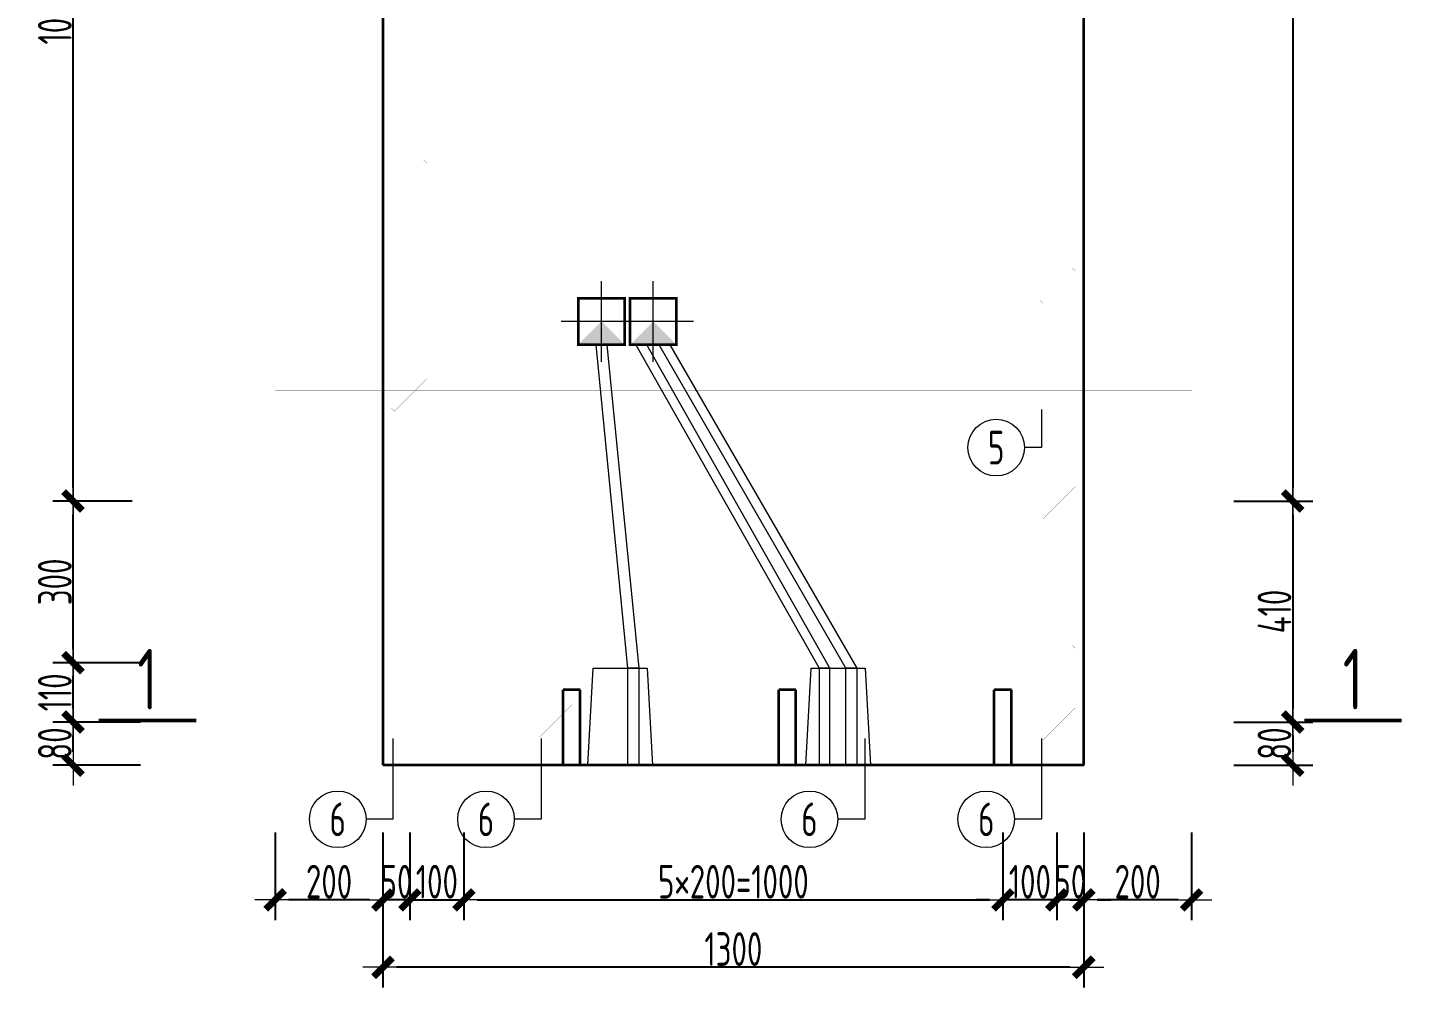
# Model space of a CAD drawing. Extents: x -85320 to 1679916, y -1321939 to 627.
# Drawn here: x 1213402 to 1223598, y -1100517 to -1093393 of the extents above; entities that cross this region are included whole.
import ezdxf
from ezdxf.enums import TextEntityAlignment as Align

# ---------------------------------------------------------------- set-up
doc = ezdxf.new("R2010")
doc.units = 0
doc.header["$LTSCALE"] = 1000
doc.linetypes.add('DOTE', pattern=[2.42, 2, -0.2, 0.02, -0.2])
for name, color, linetype in [('DIAN BOX', 7, 'Continuous'), ('图名', 85, 'Continuous'), ('砼墙', 3, 'Continuous')]:
    doc.layers.add(name, color=color, linetype=linetype)
for name, color, linetype, lineweight in [('WCOL', 7, 'Continuous', 0), ('手孔', 6, 'Continuous', 0), ('直线', 7, 'Continuous', 18), ('预制墙墙身水平筋', 130, 'Continuous', 18), ('预制墙墙身纵向受力筋', 1, 'Continuous', 18), ('预制墙墙身纵向非受力筋', 94, 'Continuous', 18), ('预制墙墙身附加筋', 94, 'Continuous', 18), ('预制墙拉筋', 130, 'Continuous', 18), ('预制墙详图标注', 3, 'Continuous', 18), ('预制墙详图轮廓', 3, 'Continuous', 35)]:
    doc.layers.add(name, color=color, linetype=linetype, lineweight=lineweight)
doc.styles.add('样式 1', font='yjkeng.shx', dxfattribs={"width": 0.7, "bigfont": 'yjkchn.shx'})
doc.styles.add('样式 2', font='yjkeng.shx', dxfattribs={"width": 0.7, "bigfont": 'yjkchn.shx'})
doc.dimstyles.new('盈建科结构', dxfattribs={"dimscale": 100, "dimtxt": 2.5, "dimasz": 1, "dimexe": 1.5, "dimexo": 0.625, "dimgap": 0.1, "dimtad": 1, "dimdec": 0, "dimrnd": 1, "dimzin": 0, "dimdsep": 46, "dimtxsty": '样式 1', "dimblk": '_yjkbk', "dimblk1": 'ARCHTICK', "dimblk2": 'ARCHTICK', "dimcen": 0.09, "dimadec": 0, "dimazin": 0, "dimtfac": 1, "dimtdec": 4, "dimtix": 1, "dimtmove": 2, "dimatfit": 3, "dimfxl": 1, "dimtolj": 1, "dimtzin": 0, "dimarcsym": 0})

# ---------------------------------------------------------------- blocks, each defined once
blk = doc.blocks.new('_yjkbk')
blk.add_line((-1, 0), (1.5, 0))
blk.add_lwpolyline([(-0.7, -0.7, 0.5, 0.5, 0), (0.7, 0.7, 0.5, 0.5, 0)], format="xyseb")
blk = doc.blocks.new('*D3645')
at = {"layer": 'Defpoints', "color": 0, "transparency": 16777216}
for p in [(1221240, -1099367), (1222040, -1099367), (1221240, -1099867)]:
    blk.add_point(p, dxfattribs=at)
at = {"layer": '预制墙详图标注', "color": 0, "lineweight": -2, "transparency": 16777216}
for p, q in [((1221240, -1099367), (1221240, -1100017)), ((1222040, -1099367), (1222040, -1100017)), ((1221940, -1099867), (1221340, -1099867))]:
    blk.add_line(p, q, dxfattribs=at)
at = {"layer": '预制墙详图标注', "color": 0, "lineweight": -2, "transparency": 16777216, "xscale": 100, "yscale": 100, "zscale": 100, "rotation": 180}
blk.add_blockref('_yjkbk', (1221240, -1099867), dxfattribs=at)
at = {"layer": '预制墙详图标注', "color": 0, "lineweight": -2, "transparency": 16777216, "xscale": 100, "yscale": 100, "zscale": 100}
blk.add_blockref('_yjkbk', (1222040, -1099867), dxfattribs=at)
at = {"layer": '预制墙详图标注', "color": 0, "transparency": 16777216, "insert": (1221640, -1099857), "char_height": 250, "attachment_point": 8, "style": '样式 1'}
blk.add_mtext('\\A1;200', dxfattribs=at)
blk = doc.blocks.new('_ArchTick')
at = {"color": 0, "linetype": 'ByBlock', "const_width": 0.4}
blk.add_lwpolyline([(-0.5, -0.5), (0.5, 0.5)], dxfattribs=at)
blk = doc.blocks.new('*D3646')
at = {"layer": 'Defpoints', "color": 0, "transparency": 16777216}
for p in [(1221040, -1099367), (1221240, -1099367), (1221040, -1099867)]:
    blk.add_point(p, dxfattribs=at)
at = {"layer": '预制墙详图标注', "color": 0, "lineweight": -2, "transparency": 16777216}
for p, q in [((1221040, -1099367), (1221040, -1100017)), ((1221240, -1099367), (1221240, -1100017)), ((1220940, -1099867), (1220840, -1099867)), ((1221240, -1099867), (1221040, -1099867)), ((1221340, -1099867), (1221440, -1099867))]:
    blk.add_line(p, q, dxfattribs=at)
at = {"layer": '预制墙详图标注', "color": 0, "lineweight": -2, "transparency": 16777216, "xscale": 100, "yscale": 100, "zscale": 100}
blk.add_blockref('_yjkbk', (1221040, -1099867), dxfattribs=at)
at = {"layer": '预制墙详图标注', "color": 0, "lineweight": -2, "transparency": 16777216, "xscale": 100, "yscale": 100, "zscale": 100, "rotation": 180}
blk.add_blockref('_yjkbk', (1221240, -1099867), dxfattribs=at)
at = {"layer": '预制墙详图标注', "color": 0, "transparency": 16777216, "insert": (1221140, -1099857), "char_height": 250, "attachment_point": 8, "style": '样式 1'}
blk.add_mtext('\\A1;50', dxfattribs=at)
blk = doc.blocks.new('*D3647')
at = {"layer": 'Defpoints', "color": 0, "transparency": 16777216}
for p in [(1216640, -1099367), (1220640, -1099367), (1220640, -1099867)]:
    blk.add_point(p, dxfattribs=at)
at = {"layer": '预制墙详图标注', "color": 0, "lineweight": -2, "transparency": 16777216}
for p, q in [((1216640, -1099430), (1216640, -1100017)), ((1220640, -1099430), (1220640, -1100017)), ((1216740, -1099867), (1220540, -1099867))]:
    blk.add_line(p, q, dxfattribs=at)
at = {"layer": '预制墙详图标注', "color": 0, "lineweight": -2, "transparency": 16777216, "xscale": 100, "yscale": 100, "zscale": 100, "rotation": 180}
blk.add_blockref('_yjkbk', (1216640, -1099867), dxfattribs=at)
at = {"layer": '预制墙详图标注', "color": 0, "lineweight": -2, "transparency": 16777216, "xscale": 100, "yscale": 100, "zscale": 100}
blk.add_blockref('_yjkbk', (1220640, -1099867), dxfattribs=at)
at = {"layer": '预制墙详图标注', "color": 0, "transparency": 16777216, "insert": (1218640, -1099857), "char_height": 250, "attachment_point": 8, "style": '样式 1'}
blk.add_mtext('\\A1;5×200=1000', dxfattribs=at)
blk = doc.blocks.new('*D3648')
at = {"layer": 'Defpoints', "color": 0, "transparency": 16777216}
for p in [(1216040, -1099367), (1216240, -1099367), (1216040, -1099867)]:
    blk.add_point(p, dxfattribs=at)
at = {"layer": '预制墙详图标注', "color": 0, "lineweight": -2, "transparency": 16777216}
for p, q in [((1216040, -1099367), (1216040, -1100017)), ((1216240, -1099367), (1216240, -1100017)), ((1215940, -1099867), (1215840, -1099867)), ((1216240, -1099867), (1216040, -1099867)), ((1216340, -1099867), (1216440, -1099867))]:
    blk.add_line(p, q, dxfattribs=at)
at = {"layer": '预制墙详图标注', "color": 0, "lineweight": -2, "transparency": 16777216, "xscale": 100, "yscale": 100, "zscale": 100}
blk.add_blockref('_yjkbk', (1216040, -1099867), dxfattribs=at)
at = {"layer": '预制墙详图标注', "color": 0, "lineweight": -2, "transparency": 16777216, "xscale": 100, "yscale": 100, "zscale": 100, "rotation": 180}
blk.add_blockref('_yjkbk', (1216240, -1099867), dxfattribs=at)
at = {"layer": '预制墙详图标注', "color": 0, "transparency": 16777216, "insert": (1216140, -1099857), "char_height": 250, "attachment_point": 8, "style": '样式 1'}
blk.add_mtext('\\A1;50', dxfattribs=at)
blk = doc.blocks.new('*D3649')
at = {"layer": 'Defpoints', "color": 0, "transparency": 16777216}
for p in [(1215240, -1099367), (1216040, -1099367), (1215240, -1099867)]:
    blk.add_point(p, dxfattribs=at)
at = {"layer": '预制墙详图标注', "color": 0, "lineweight": -2, "transparency": 16777216}
for p, q in [((1215240, -1099367), (1215240, -1100017)), ((1216040, -1099367), (1216040, -1100017)), ((1215940, -1099867), (1215340, -1099867))]:
    blk.add_line(p, q, dxfattribs=at)
at = {"layer": '预制墙详图标注', "color": 0, "lineweight": -2, "transparency": 16777216, "xscale": 100, "yscale": 100, "zscale": 100, "rotation": 180}
blk.add_blockref('_yjkbk', (1215240, -1099867), dxfattribs=at)
at = {"layer": '预制墙详图标注', "color": 0, "lineweight": -2, "transparency": 16777216, "xscale": 100, "yscale": 100, "zscale": 100}
blk.add_blockref('_yjkbk', (1216040, -1099867), dxfattribs=at)
at = {"layer": '预制墙详图标注', "color": 0, "transparency": 16777216, "insert": (1215640, -1099857), "char_height": 250, "attachment_point": 8, "style": '样式 1'}
blk.add_mtext('\\A1;200', dxfattribs=at)
blk = doc.blocks.new('*D3650')
at = {"layer": 'Defpoints', "color": 0, "transparency": 16777216}
for p in [(1216040, -1099867), (1221240, -1099867), (1216040, -1100367)]:
    blk.add_point(p, dxfattribs=at)
at = {"layer": '预制墙详图标注', "color": 0, "lineweight": -2, "transparency": 16777216}
for p, q in [((1216040, -1099930), (1216040, -1100517)), ((1221240, -1099930), (1221240, -1100517)), ((1221140, -1100367), (1216140, -1100367))]:
    blk.add_line(p, q, dxfattribs=at)
at = {"layer": '预制墙详图标注', "color": 0, "lineweight": -2, "transparency": 16777216, "xscale": 100, "yscale": 100, "zscale": 100, "rotation": 180}
blk.add_blockref('_yjkbk', (1216040, -1100367), dxfattribs=at)
at = {"layer": '预制墙详图标注', "color": 0, "lineweight": -2, "transparency": 16777216, "xscale": 100, "yscale": 100, "zscale": 100}
blk.add_blockref('_yjkbk', (1221240, -1100367), dxfattribs=at)
at = {"layer": '预制墙详图标注', "color": 0, "transparency": 16777216, "insert": (1218640, -1100357), "char_height": 250, "attachment_point": 8, "style": '样式 1'}
blk.add_mtext('\\A1;1300', dxfattribs=at)
blk = doc.blocks.new('*D3651')
at = {"layer": 'Defpoints', "color": 0, "transparency": 16777216}
for p in [(1222290, -1098547), (1222290, -1098867), (1222790, -1098867)]:
    blk.add_point(p, dxfattribs=at)
at = {"layer": '预制墙详图标注', "color": 0, "lineweight": -2, "transparency": 16777216}
for p, q in [((1222353, -1098547), (1222940, -1098547)), ((1222790, -1098647), (1222790, -1098767)), ((1222353, -1098867), (1222940, -1098867))]:
    blk.add_line(p, q, dxfattribs=at)
at = {"layer": '预制墙详图标注', "color": 0, "lineweight": -2, "transparency": 16777216, "xscale": 100, "yscale": 100, "zscale": 100}
for p, rotation in [((1222790, -1098547), 90), ((1222790, -1098867), 270)]:
    blk.add_blockref('_yjkbk', p, dxfattribs=dict(at, rotation=rotation))
at = {"layer": '预制墙详图标注', "color": 0, "transparency": 16777216, "insert": (1222780, -1098707), "char_height": 250, "attachment_point": 8, "rotation": 90, "style": '样式 1'}
blk.add_mtext('\\A1;80', dxfattribs=at)
blk = doc.blocks.new('*D3652')
at = {"layer": 'Defpoints', "color": 0, "transparency": 16777216}
for p in [(1222290, -1096907), (1222290, -1098547), (1222790, -1098547)]:
    blk.add_point(p, dxfattribs=at)
at = {"layer": '预制墙详图标注', "color": 0, "lineweight": -2, "transparency": 16777216}
for p, q in [((1222353, -1096907), (1222940, -1096907)), ((1222790, -1097007), (1222790, -1098447)), ((1222353, -1098547), (1222940, -1098547))]:
    blk.add_line(p, q, dxfattribs=at)
at = {"layer": '预制墙详图标注', "color": 0, "lineweight": -2, "transparency": 16777216, "xscale": 100, "yscale": 100, "zscale": 100}
for p, rotation in [((1222790, -1096907), 90), ((1222790, -1098547), 270)]:
    blk.add_blockref('_yjkbk', p, dxfattribs=dict(at, rotation=rotation))
at = {"layer": '预制墙详图标注', "color": 0, "transparency": 16777216, "insert": (1222780, -1097727), "char_height": 250, "attachment_point": 8, "rotation": 90, "style": '样式 1'}
blk.add_mtext('\\A1;410', dxfattribs=at)
blk = doc.blocks.new('*D3653')
at = {"layer": 'Defpoints', "color": 0, "transparency": 16777216}
for p in [(1213740, -1098547), (1214240, -1098547), (1214240, -1098867)]:
    blk.add_point(p, dxfattribs=at)
at = {"layer": '预制墙详图标注', "color": 0, "lineweight": -2, "transparency": 16777216}
for p, q in [((1214240, -1098547), (1213590, -1098547)), ((1213740, -1098767), (1213740, -1098647)), ((1214240, -1098867), (1213590, -1098867))]:
    blk.add_line(p, q, dxfattribs=at)
at = {"layer": '预制墙详图标注', "color": 0, "lineweight": -2, "transparency": 16777216, "xscale": 100, "yscale": 100, "zscale": 100}
for p, rotation in [((1213740, -1098547), 90), ((1213740, -1098867), 270)]:
    blk.add_blockref('_yjkbk', p, dxfattribs=dict(at, rotation=rotation))
at = {"layer": '预制墙详图标注', "color": 0, "transparency": 16777216, "insert": (1213730, -1098707), "char_height": 250, "attachment_point": 8, "rotation": 90, "style": '样式 1'}
blk.add_mtext('\\A1;80', dxfattribs=at)
blk = doc.blocks.new('*D3654')
at = {"layer": 'Defpoints', "color": 0, "transparency": 16777216}
for p in [(1213740, -1098107), (1214240, -1098107), (1214240, -1098547)]:
    blk.add_point(p, dxfattribs=at)
at = {"layer": '预制墙详图标注', "color": 0, "lineweight": -2, "transparency": 16777216}
for p, q in [((1214240, -1098107), (1213590, -1098107)), ((1213740, -1098447), (1213740, -1098207)), ((1214240, -1098547), (1213590, -1098547))]:
    blk.add_line(p, q, dxfattribs=at)
at = {"layer": '预制墙详图标注', "color": 0, "lineweight": -2, "transparency": 16777216, "xscale": 100, "yscale": 100, "zscale": 100}
for p, rotation in [((1213740, -1098107), 90), ((1213740, -1098547), 270)]:
    blk.add_blockref('_yjkbk', p, dxfattribs=dict(at, rotation=rotation))
at = {"layer": '预制墙详图标注', "color": 0, "transparency": 16777216, "insert": (1213730, -1098327), "char_height": 250, "attachment_point": 8, "rotation": 90, "style": '样式 1'}
blk.add_mtext('\\A1;110', dxfattribs=at)
blk = doc.blocks.new('*D3655')
at = {"layer": 'Defpoints', "color": 0, "transparency": 16777216}
for p in [(1213740, -1096907), (1214240, -1096907), (1214240, -1098107)]:
    blk.add_point(p, dxfattribs=at)
at = {"layer": '预制墙详图标注', "color": 0, "lineweight": -2, "transparency": 16777216}
for p, q in [((1214178, -1096907), (1213590, -1096907)), ((1213740, -1098007), (1213740, -1097007)), ((1214178, -1098107), (1213590, -1098107))]:
    blk.add_line(p, q, dxfattribs=at)
at = {"layer": '预制墙详图标注', "color": 0, "lineweight": -2, "transparency": 16777216, "xscale": 100, "yscale": 100, "zscale": 100}
for p, rotation in [((1213740, -1096907), 90), ((1213740, -1098107), 270)]:
    blk.add_blockref('_yjkbk', p, dxfattribs=dict(at, rotation=rotation))
at = {"layer": '预制墙详图标注', "color": 0, "transparency": 16777216, "insert": (1213730, -1097507), "char_height": 250, "attachment_point": 8, "rotation": 90, "style": '样式 1'}
blk.add_mtext('\\A1;300', dxfattribs=at)
blk = doc.blocks.new('*D3656')
at = {"layer": 'Defpoints', "color": 0, "transparency": 16777216}
for p in [(1213740, -1088907), (1214240, -1088907), (1214240, -1096907)]:
    blk.add_point(p, dxfattribs=at)
at = {"layer": '预制墙详图标注', "color": 0, "lineweight": -2, "transparency": 16777216}
for p, q in [((1214178, -1088907), (1213590, -1088907)), ((1213740, -1096807), (1213740, -1089007)), ((1214178, -1096907), (1213590, -1096907))]:
    blk.add_line(p, q, dxfattribs=at)
at = {"layer": '预制墙详图标注', "color": 0, "lineweight": -2, "transparency": 16777216, "xscale": 100, "yscale": 100, "zscale": 100}
for p, rotation in [((1213740, -1088907), 90), ((1213740, -1096907), 270)]:
    blk.add_blockref('_yjkbk', p, dxfattribs=dict(at, rotation=rotation))
at = {"layer": '预制墙详图标注', "color": 0, "transparency": 16777216, "insert": (1213730, -1092907), "char_height": 250, "attachment_point": 8, "rotation": 90, "style": '样式 1'}
blk.add_mtext('\\A1;10×200=2000', dxfattribs=at)
blk = doc.blocks.new('*D3575')
at = {"layer": 'Defpoints', "color": 0, "transparency": 16777216}
for p in [(1220640, -1099367), (1221040, -1099367), (1220640, -1099867)]:
    blk.add_point(p, dxfattribs=at)
at = {"layer": '预制墙详图标注', "color": 0, "lineweight": -2, "transparency": 16777216}
for p, q in [((1220640, -1099367), (1220640, -1100017)), ((1221040, -1099367), (1221040, -1100017)), ((1220540, -1099867), (1220440, -1099867)), ((1221040, -1099867), (1220640, -1099867)), ((1221140, -1099867), (1221240, -1099867))]:
    blk.add_line(p, q, dxfattribs=at)
at = {"layer": '预制墙详图标注', "color": 0, "lineweight": -2, "transparency": 16777216, "xscale": 100, "yscale": 100, "zscale": 100}
blk.add_blockref('_yjkbk', (1220640, -1099867), dxfattribs=at)
at = {"layer": '预制墙详图标注', "color": 0, "lineweight": -2, "transparency": 16777216, "xscale": 100, "yscale": 100, "zscale": 100, "rotation": 180}
blk.add_blockref('_yjkbk', (1221040, -1099867), dxfattribs=at)
at = {"layer": '预制墙详图标注', "color": 0, "transparency": 16777216, "insert": (1220840, -1099857), "char_height": 250, "attachment_point": 8, "style": '样式 1'}
blk.add_mtext('\\A1;100', dxfattribs=at)
blk = doc.blocks.new('*D3584')
at = {"layer": 'Defpoints', "color": 0, "transparency": 16777216}
for p in [(1216240, -1099367), (1216640, -1099367), (1216640, -1099867)]:
    blk.add_point(p, dxfattribs=at)
at = {"layer": '预制墙详图标注', "color": 0, "lineweight": -2, "transparency": 16777216}
for p, q in [((1216240, -1099367), (1216240, -1100017)), ((1216640, -1099367), (1216640, -1100017)), ((1216140, -1099867), (1216040, -1099867)), ((1216240, -1099867), (1216640, -1099867)), ((1216740, -1099867), (1216840, -1099867))]:
    blk.add_line(p, q, dxfattribs=at)
at = {"layer": '预制墙详图标注', "color": 0, "lineweight": -2, "transparency": 16777216, "xscale": 100, "yscale": 100, "zscale": 100}
blk.add_blockref('_yjkbk', (1216240, -1099867), dxfattribs=at)
at = {"layer": '预制墙详图标注', "color": 0, "lineweight": -2, "transparency": 16777216, "xscale": 100, "yscale": 100, "zscale": 100, "rotation": 180}
blk.add_blockref('_yjkbk', (1216640, -1099867), dxfattribs=at)
at = {"layer": '预制墙详图标注', "color": 0, "transparency": 16777216, "insert": (1216440, -1099857), "char_height": 250, "attachment_point": 8, "style": '样式 1'}
blk.add_mtext('\\A1;100', dxfattribs=at)
blk = doc.blocks.new('线盒')
at = {"layer": 'DIAN BOX'}
h = blk.add_hatch(color=256, dxfattribs=at)
h.dxf.hatch_style = 1
h.paths.add_polyline_path([(1465682, -670175), (1465854, -670347), (1465510, -670347)])
at = {"color": 6, "const_width": 20}
blk.add_lwpolyline([(1465510, -670003), (1465854, -670003), (1465854, -670347), (1465510, -670347), (1465510, -670003)], dxfattribs=at)
at = {"layer": 'WCOL', "color": 4, "linetype": 'DOTE'}
for p, q in [((1465682, -670475), (1465682, -669876)), ((1465383, -670175), (1465982, -670175))]:
    blk.add_line(p, q, dxfattribs=at)
at = {"layer": 'WCOL', "color": 5}
blk.add_lwpolyline([(1465510, -670347), (1465854, -670347), (1465854, -670003), (1465510, -670003)], close=True, dxfattribs=at)
blk = doc.blocks.new('*D3623')
at = {"layer": 'Defpoints', "color": 0, "transparency": 16777216}
for p in [(1222290, -1088087), (1222290, -1096907), (1222790, -1096907)]:
    blk.add_point(p, dxfattribs=at)
at = {"layer": '预制墙详图标注', "color": 0, "lineweight": -2, "transparency": 16777216}
for p, q in [((1222353, -1088087), (1222940, -1088087)), ((1222790, -1088187), (1222790, -1096807)), ((1222353, -1096907), (1222940, -1096907))]:
    blk.add_line(p, q, dxfattribs=at)
at = {"layer": '预制墙详图标注', "color": 0, "lineweight": -2, "transparency": 16777216, "xscale": 100, "yscale": 100, "zscale": 100}
for p, rotation in [((1222790, -1088087), 90), ((1222790, -1096907), 270)]:
    blk.add_blockref('_yjkbk', p, dxfattribs=dict(at, rotation=rotation))
at = {"layer": '预制墙详图标注', "color": 0, "transparency": 16777216, "insert": (1222780, -1092497), "char_height": 250, "attachment_point": 8, "rotation": 90, "style": '样式 1'}
blk.add_mtext('\\A1;2200', dxfattribs=at)
blk = doc.blocks.new('手孔')
at = {"layer": '手孔', "color": 6}
blk.add_lwpolyline([(1383436, -746221), (1383916, -746221), (1383876, -745501), (1383476, -745501)], close=True, dxfattribs=at)
at = {"layer": '手孔', "color": 4}
for points in [[(1383538, -746221), (1383618, -746221), (1383618, -745501), (1383538, -745501)], [(1383817, -746221), (1383737, -746221), (1383737, -745501), (1383817, -745501)]]:
    blk.add_lwpolyline(points, close=True, dxfattribs=at)

msp = doc.modelspace()

# ---------------------------------------------------------------- linework, layer by layer
at = {"layer": 'WCOL', "color": 7}
for points in [[(1217937.922, -1098147.059), (1217857.922, -1098147.059), (1217620.786, -1095747.058), (1217700.786, -1095747.058)], [(1219276.529, -1098147.059), (1219356.529, -1098147.059), (1217996.691, -1095747.058), (1217916.691, -1095747.058)], [(1219555.011, -1098147.059), (1219475.011, -1098147.059), (1218088.834, -1095747.058), (1218168.834, -1095747.058)]]:
    msp.add_lwpolyline(points, close=True, dxfattribs=at)
at = {"layer": '图名', "lineweight": 50}
for p, q in [((1214652.649, -1098535.058), (1213932.649, -1098535.058)), ((1222877.649, -1098535.058), (1223597.649, -1098535.058))]:
    msp.add_line(p, q, dxfattribs=at)
at = {"layer": '手孔', "color": 6}
msp.add_lwpolyline([(1218039.909, -1098867.059), (1217559.909, -1098867.059), (1217599.909, -1098147.059), (1217999.909, -1098147.059)], close=True, dxfattribs=at)
at = {"layer": '手孔', "color": 4}
msp.add_lwpolyline([(1217937.922, -1098867.059), (1217857.922, -1098867.059), (1217857.922, -1098147.059), (1217937.922, -1098147.059)], close=True, dxfattribs=at)
at = {"layer": '直线', "lineweight": 18}
for points in [[(1220926.151, -1096229.055), (1220926.151, -1096509.055), (1220806.151, -1096509.055)], [(1216114.146, -1098669.055), (1216114.146, -1099269.055), (1215914.146, -1099269.055)], [(1217214.151, -1098669.055), (1217214.151, -1099269.055), (1217014.151, -1099269.055)], [(1219614.151, -1098669.055), (1219614.151, -1099269.055), (1219414.151, -1099269.055)], [(1220926.151, -1098669.055), (1220926.151, -1099269.055), (1220726.151, -1099269.055)]]:
    msp.add_lwpolyline(points, dxfattribs=at)
for centre in [(1220590.153, -1096510.861), (1215704.146, -1099269.055), (1216804.151, -1099269.055), (1219204.151, -1099269.055), (1220516.151, -1099269.055)]:
    msp.add_circle(centre, 210, dxfattribs=at)
at = {"layer": '砼墙', "lineweight": 35}
for p, q in [((1217376.149, -1098867.058), (1217376.149, -1098307.058)), ((1217504.149, -1098307.058), (1217376.149, -1098307.058)), ((1217504.149, -1098867.058), (1217504.149, -1098307.058)), ((1218976.149, -1098867.058), (1218976.149, -1098307.058)), ((1219104.149, -1098307.058), (1218976.149, -1098307.058)), ((1219104.149, -1098867.058), (1219104.149, -1098307.058)), ((1220576.149, -1098867.058), (1220576.149, -1098307.058)), ((1220704.149, -1098307.058), (1220576.149, -1098307.058)), ((1220704.149, -1098867.058), (1220704.149, -1098307.058))]:
    msp.add_line(p, q, dxfattribs=at)
at = {"layer": '预制墙墙身水平筋', "lineweight": 18, "const_width": 0.18}
for points in [[(1221903.613, -1093727.058), (1222040.149, -1093727.058), (1222040.149, -1093687.058), (1215240.149, -1093687.058), (1215240.149, -1093727.058), (1215376.684, -1093727.058), (1215376.684, -1093687.058), (1215240.149, -1093687.058), (1215240.149, -1093727.058), (1222040.149, -1093727.058), (1222040.149, -1093687.058), (1221903.613, -1093687.058)], [(1221903.613, -1093727.058), (1222040.149, -1093727.058), (1222040.149, -1093687.058), (1215240.149, -1093687.058), (1215240.149, -1093727.058), (1215376.684, -1093727.058), (1215376.684, -1093687.058), (1215240.149, -1093687.058), (1215240.149, -1093727.058), (1222040.149, -1093727.058), (1222040.149, -1093687.058), (1221903.613, -1093687.058)], [(1221903.613, -1094527.058), (1222040.149, -1094527.058), (1222040.149, -1094487.058), (1215240.149, -1094487.058), (1215240.149, -1094527.058), (1215376.684, -1094527.058), (1215376.684, -1094487.058), (1215240.149, -1094487.058), (1215240.149, -1094527.058), (1222040.149, -1094527.058), (1222040.149, -1094487.058), (1221903.613, -1094487.058)], [(1221903.613, -1094527.058), (1222040.149, -1094527.058), (1222040.149, -1094487.058), (1215240.149, -1094487.058), (1215240.149, -1094527.058), (1215376.684, -1094527.058), (1215376.684, -1094487.058), (1215240.149, -1094487.058), (1215240.149, -1094527.058), (1222040.149, -1094527.058), (1222040.149, -1094487.058), (1221903.613, -1094487.058)], [(1221903.613, -1095327.058), (1222040.149, -1095327.058), (1222040.149, -1095287.058), (1215240.149, -1095287.058), (1215240.149, -1095327.058), (1215376.684, -1095327.058), (1215376.684, -1095287.058), (1215240.149, -1095287.058), (1215240.149, -1095327.058), (1222040.149, -1095327.058), (1222040.149, -1095287.058), (1221903.613, -1095287.058)], [(1221903.613, -1095327.058), (1222040.149, -1095327.058), (1222040.149, -1095287.058), (1215240.149, -1095287.058), (1215240.149, -1095327.058), (1215376.684, -1095327.058), (1215376.684, -1095287.058), (1215240.149, -1095287.058), (1215240.149, -1095327.058), (1222040.149, -1095327.058), (1222040.149, -1095287.058), (1221903.613, -1095287.058)], [(1221903.613, -1096127.058), (1222040.149, -1096127.058), (1222040.149, -1096087.058), (1215240.149, -1096087.058), (1215240.149, -1096127.058), (1215376.684, -1096127.058), (1215376.684, -1096087.058), (1215240.149, -1096087.058), (1215240.149, -1096127.058), (1222040.149, -1096127.058), (1222040.149, -1096087.058), (1221903.613, -1096087.058)], [(1221903.613, -1096127.058), (1222040.149, -1096127.058), (1222040.149, -1096087.058), (1215240.149, -1096087.058), (1215240.149, -1096127.058), (1215376.684, -1096127.058), (1215376.684, -1096087.058), (1215240.149, -1096087.058), (1215240.149, -1096127.058), (1222040.149, -1096127.058), (1222040.149, -1096087.058), (1221903.613, -1096087.058)], [(1221903.613, -1096927.058), (1222040.149, -1096927.058), (1222040.149, -1096887.058), (1215240.149, -1096887.058), (1215240.149, -1096927.058), (1215376.684, -1096927.058), (1215376.684, -1096887.058), (1215240.149, -1096887.058), (1215240.149, -1096927.058), (1222040.149, -1096927.058), (1222040.149, -1096887.058), (1221903.613, -1096887.058)], [(1221903.613, -1096927.058), (1222040.149, -1096927.058), (1222040.149, -1096887.058), (1215240.149, -1096887.058), (1215240.149, -1096927.058), (1215376.684, -1096927.058), (1215376.684, -1096887.058), (1215240.149, -1096887.058), (1215240.149, -1096927.058), (1222040.149, -1096927.058), (1222040.149, -1096887.058), (1221903.613, -1096887.058)], [(1221903.613, -1097327.058), (1222040.149, -1097327.058), (1222040.149, -1097287.058), (1215240.149, -1097287.058), (1215240.149, -1097327.058), (1215376.684, -1097327.058), (1215376.684, -1097287.058), (1215240.149, -1097287.058), (1215240.149, -1097327.058), (1222040.149, -1097327.058), (1222040.149, -1097287.058), (1221903.613, -1097287.058)], [(1221903.613, -1097327.058), (1222040.149, -1097327.058), (1222040.149, -1097287.058), (1215240.149, -1097287.058), (1215240.149, -1097327.058), (1215376.684, -1097327.058), (1215376.684, -1097287.058), (1215240.149, -1097287.058), (1215240.149, -1097327.058), (1222040.149, -1097327.058), (1222040.149, -1097287.058), (1221903.613, -1097287.058)], [(1221903.613, -1097727.058), (1222040.149, -1097727.058), (1222040.149, -1097687.058), (1215240.149, -1097687.058), (1215240.149, -1097727.058), (1215376.684, -1097727.058), (1215376.684, -1097687.058), (1215240.149, -1097687.058), (1215240.149, -1097727.058), (1222040.149, -1097727.058), (1222040.149, -1097687.058), (1221903.613, -1097687.058)], [(1221903.613, -1097727.058), (1222040.149, -1097727.058), (1222040.149, -1097687.058), (1215240.149, -1097687.058), (1215240.149, -1097727.058), (1215376.684, -1097727.058), (1215376.684, -1097687.058), (1215240.149, -1097687.058), (1215240.149, -1097727.058), (1222040.149, -1097727.058), (1222040.149, -1097687.058), (1221903.613, -1097687.058)], [(1221903.613, -1098127.058), (1222040.149, -1098127.058), (1222040.149, -1098087.058), (1215240.149, -1098087.058), (1215240.149, -1098127.058), (1215376.684, -1098127.058), (1215376.684, -1098087.058), (1215240.149, -1098087.058), (1215240.149, -1098127.058), (1222040.149, -1098127.058), (1222040.149, -1098087.058), (1221903.613, -1098087.058)], [(1221903.613, -1098127.058), (1222040.149, -1098127.058), (1222040.149, -1098087.058), (1215240.149, -1098087.058), (1215240.149, -1098127.058), (1215376.684, -1098127.058), (1215376.684, -1098087.058), (1215240.149, -1098087.058), (1215240.149, -1098127.058), (1222040.149, -1098127.058), (1222040.149, -1098087.058), (1221903.613, -1098087.058)]]:
    msp.add_lwpolyline(points, close=True, dxfattribs=at)
for points in [[(1217504.149, -1098527.058), (1215240.149, -1098527.058), (1215240.149, -1098567.058), (1215376.684, -1098567.058), (1215376.684, -1098527.058), (1215240.149, -1098527.058), (1215240.149, -1098567.058), (1217504.149, -1098567.058)], [(1219104.149, -1098527.058), (1218092.688, -1098527.058)], [(1218094.66, -1098567.058), (1219104.149, -1098567.058)], [(1221903.613, -1098567.058), (1222040.149, -1098567.058), (1222040.149, -1098527.058), (1219760.777, -1098527.058)], [(1219765.564, -1098567.058), (1222040.149, -1098567.058), (1222040.149, -1098527.058), (1221903.613, -1098527.058), (1221903.613, -1098567.058)]]:
    msp.add_lwpolyline(points, dxfattribs=at)
at = {"layer": '预制墙墙身纵向受力筋', "lineweight": 18, "const_width": 0.18}
for points in [[(1217472.149, -1098383.058), (1217472.149, -1086883.058), (1217408.149, -1086883.058), (1217408.149, -1098383.058)], [(1219072.149, -1098383.058), (1219072.149, -1086883.058), (1219008.149, -1086883.058), (1219008.149, -1098383.058)], [(1220672.149, -1098383.058), (1220672.149, -1086883.058), (1220608.149, -1086883.058), (1220608.149, -1098383.058)]]:
    msp.add_lwpolyline(points, close=True, dxfattribs=at)
at = {"layer": '预制墙墙身纵向非受力筋', "lineweight": 18, "const_width": 0.18}
for points in [[(1216656.149, -1098807.058), (1216656.149, -1088007.058), (1216624.149, -1088007.058), (1216624.149, -1098807.058)], [(1218256.149, -1098807.058), (1218256.149, -1088007.058), (1218224.149, -1088007.058), (1218224.149, -1098807.058)], [(1219856.149, -1098807.058), (1219856.149, -1088007.058), (1219824.149, -1088007.058), (1219824.149, -1098807.058)]]:
    msp.add_lwpolyline(points, close=True, dxfattribs=at)
at = {"layer": '预制墙墙身附加筋', "lineweight": 18, "const_width": 0.18}
for points in [[(1216268.149, -1098807.058), (1216268.149, -1088007.058), (1216212.149, -1088007.058), (1216212.149, -1098807.058)], [(1221068.149, -1098807.058), (1221068.149, -1088007.058), (1221012.149, -1088007.058), (1221012.149, -1098807.058)]]:
    msp.add_lwpolyline(points, close=True, dxfattribs=at)
at = {"layer": '预制墙拉筋', "lineweight": 18, "const_width": 0.18}
for points in [[(1216342.832, -1093577.742), (1216102.832, -1093817.742), (1216125.46, -1093840.369), (1216365.46, -1093600.369)], [(1221154.837, -1093577.742), (1220914.837, -1093817.742), (1220937.465, -1093840.369), (1221177.465, -1093600.369)], [(1216342.832, -1094377.742), (1216102.832, -1094617.742), (1216125.46, -1094640.369), (1216365.46, -1094400.369)], [(1217558.837, -1094377.742), (1217318.837, -1094617.742), (1217341.465, -1094640.369), (1217581.465, -1094400.369)], [(1219958.837, -1094377.742), (1219718.837, -1094617.742), (1219741.465, -1094640.369), (1219981.465, -1094400.369)], [(1221154.837, -1094377.742), (1220914.837, -1094617.742), (1220937.465, -1094640.369), (1221177.465, -1094400.369)], [(1216342.832, -1095177.742), (1216102.832, -1095417.742), (1216125.46, -1095440.369), (1216365.46, -1095200.369)], [(1221154.837, -1095177.742), (1220914.837, -1095417.742), (1220937.465, -1095440.369), (1221177.465, -1095200.369)], [(1216342.832, -1095977.742), (1216102.832, -1096217.742), (1216125.46, -1096240.369), (1216365.46, -1096000.369)], [(1221154.837, -1095977.742), (1220914.837, -1096217.742), (1220937.465, -1096240.369), (1221177.465, -1096000.369)], [(1216342.832, -1096777.742), (1216102.832, -1097017.742), (1216125.46, -1097040.369), (1216365.46, -1096800.369)], [(1217558.837, -1096777.742), (1217318.837, -1097017.742), (1217341.465, -1097040.369), (1217581.465, -1096800.369)], [(1219958.837, -1096777.742), (1219718.837, -1097017.742), (1219741.465, -1097040.369), (1219981.465, -1096800.369)], [(1221154.837, -1096777.742), (1220914.837, -1097017.742), (1220937.465, -1097040.369), (1221177.465, -1096800.369)], [(1216342.832, -1097177.742), (1216102.832, -1097417.742), (1216125.46, -1097440.369), (1216365.46, -1097200.369)], [(1221154.837, -1097177.742), (1220914.837, -1097417.742), (1220937.465, -1097440.369), (1221177.465, -1097200.369)], [(1216342.832, -1097577.742), (1216102.832, -1097817.742), (1216125.46, -1097840.369), (1216365.46, -1097600.369)], [(1221154.837, -1097577.742), (1220914.837, -1097817.742), (1220937.465, -1097840.369), (1221177.465, -1097600.369)], [(1216342.832, -1097977.742), (1216102.832, -1098217.742), (1216125.46, -1098240.369), (1216365.46, -1098000.369)], [(1221154.837, -1097977.742), (1220914.837, -1098217.742), (1220937.465, -1098240.369), (1221177.465, -1098000.369)], [(1216342.832, -1098417.742), (1216102.832, -1098657.742), (1216125.46, -1098680.369), (1216365.46, -1098440.369)], [(1217442.837, -1098417.742), (1217202.837, -1098657.742), (1217225.465, -1098680.369), (1217465.465, -1098440.369)], [(1219842.837, -1098417.742), (1219602.837, -1098657.742), (1219625.465, -1098680.369), (1219865.465, -1098440.369)], [(1221154.837, -1098417.742), (1220914.837, -1098657.742), (1220937.465, -1098680.369), (1221177.465, -1098440.369)]]:
    msp.add_lwpolyline(points, close=True, dxfattribs=at)
at = {"layer": '预制墙详图轮廓', "lineweight": 35}
for p, q in [((1216040.149, -1098867.058), (1216040.149, -1087947.058)), ((1221240.149, -1098867.058), (1221240.149, -1087947.058)), ((1221240.149, -1098867.058), (1216040.149, -1098867.058))]:
    msp.add_line(p, q, dxfattribs=at)

# ---------------------------------------------------------------- block references
at = {"layer": 'WCOL', "color": 7, "xscale": -1}
for p in [(2683343.239, -425399.622), (2683727.7, -425399.622)]:
    msp.add_blockref('线盒', p, dxfattribs=at)
at = {"layer": '手孔', "color": 7, "xscale": -1}
msp.add_blockref('手孔', (2603093.201, -352646.178), dxfattribs=at)

# ---------------------------------------------------------------- texts
at = {"layer": '图名', "linetype": 'Continuous', "style": '样式 2', "width": 0.7}
for p in [(1214367.649, -1098454.058), (1223312.649, -1098454.058)]:
    msp.add_text('1', height=450, dxfattribs=at).set_placement(p, align=Align.RIGHT)
at = {"layer": '直线', "linetype": 'Continuous', "style": '样式 1', "width": 0.7}
for s, p in [('5', (1220590.153, -1096510.861)), ('6', (1215704.146, -1099269.055)), ('6', (1216804.151, -1099269.055)), ('6', (1219204.151, -1099269.055)), ('6', (1220516.151, -1099269.055))]:
    msp.add_text(s, height=250, dxfattribs=at).set_placement(p, align=Align.MIDDLE_CENTER)

# ---------------------------------------------------------------- dimensions: what is measured, and where the dimension line sits
at = {"layer": '预制墙详图标注'}
for p1, p2, distance, text, picture, middle in [((1222290.149, -1088087.058), (1222290.149, -1096907.058), 500, '2200', '*D3623', (1222655.149, -1092497.058)), ((1214240.149, -1096907.058), (1214240.149, -1088907.058), 500, '10×200=2000', '*D3656', (1213605.149, -1092907.058)), ((1214240.149, -1098107.058), (1214240.149, -1096907.058), 500, '300', '*D3655', (1213605.149, -1097507.058)), ((1216640.149, -1099367.058), (1220640.149, -1099367.058), -500, '5×200=1000', '*D3647', (1218640.149, -1099732.058))]:
    dim = msp.add_aligned_dim(p1=p1, p2=p2, distance=distance, text=text, dimstyle='盈建科结构', override={"dimscale": 100, "dimtxt": 2.5, "dimasz": 1, "dimexe": 1.5, "dimexo": 0.625, "dimgap": 0.1, "dimtad": 1, "dimlfac": 0.25, "dimrnd": 5, "dimdle": 0, "dimtix": 1, "dimfxlon": 0}, dxfattribs=at)
    dim.commit()
    dim.dimension.update_dxf_attribs({"geometry": picture, "text_midpoint": middle})
for p1, p2, distance, override, picture, middle in [((1222290.149, -1096907.058), (1222290.149, -1098547.058), 500, {"dimscale": 100, "dimtxt": 2.5, "dimasz": 1, "dimexe": 1.5, "dimexo": 0.625, "dimgap": 0.1, "dimtad": 1, "dimlfac": 0.25, "dimrnd": 5, "dimdle": 0, "dimtix": 1, "dimfxlon": 0}, '*D3652', (1222655.149, -1097727.058)), ((1214240.149, -1098547.058), (1214240.149, -1098107.058), 500, {"dimscale": 100, "dimtxt": 2.5, "dimasz": 1, "dimexe": 1.5, "dimexo": 0, "dimgap": 0.1, "dimtad": 1, "dimlfac": 0.25, "dimrnd": 5, "dimdle": 0, "dimfxlon": 0}, '*D3654', (1213605.149, -1098327.058)), ((1214240.149, -1098867.058), (1214240.149, -1098547.058), 500, {"dimscale": 100, "dimtxt": 2.5, "dimasz": 1, "dimexe": 1.5, "dimexo": 0, "dimgap": 0.1, "dimtad": 1, "dimlfac": 0.25, "dimrnd": 5, "dimdle": 0, "dimfxlon": 0}, '*D3653', (1213605.149, -1098707.058)), ((1222290.149, -1098547.058), (1222290.149, -1098867.058), 500, {"dimscale": 100, "dimtxt": 2.5, "dimasz": 1, "dimexe": 1.5, "dimexo": 0.625, "dimgap": 0.1, "dimtad": 1, "dimlfac": 0.25, "dimrnd": 5, "dimdle": 0, "dimtix": 1, "dimfxlon": 0}, '*D3651', (1222655.149, -1098707.058)), ((1216040.149, -1099367.058), (1215240.149, -1099367.058), 500, {"dimscale": 100, "dimtxt": 2.5, "dimasz": 1, "dimexe": 1.5, "dimexo": 0, "dimgap": 0.1, "dimtad": 1, "dimlfac": 0.25, "dimrnd": 5, "dimdle": 0, "dimfxlon": 0}, '*D3649', (1215640.149, -1099732.058)), ((1216240.149, -1099367.058), (1216040.149, -1099367.058), 500, {"dimscale": 100, "dimtxt": 2.5, "dimasz": 1, "dimexe": 1.5, "dimexo": 0, "dimgap": 0.1, "dimtad": 1, "dimlfac": 0.25, "dimrnd": 5, "dimdle": 0, "dimfxlon": 0}, '*D3648', (1216140.149, -1099732.058)), ((1216240.149, -1099367.058), (1216640.149, -1099367.058), -500, {"dimscale": 100, "dimtxt": 2.5, "dimasz": 1, "dimexe": 1.5, "dimexo": 0, "dimgap": 0.1, "dimtad": 1, "dimlfac": 0.25, "dimrnd": 5, "dimdle": 0, "dimfxlon": 0}, '*D3584', (1216440.149, -1099732.058)), ((1221040.149, -1099367.058), (1220640.149, -1099367.058), 500, {"dimscale": 100, "dimtxt": 2.5, "dimasz": 1, "dimexe": 1.5, "dimexo": 0, "dimgap": 0.1, "dimtad": 1, "dimlfac": 0.25, "dimrnd": 5, "dimdle": 0, "dimfxlon": 0}, '*D3575', (1220840.149, -1099732.058)), ((1221240.149, -1099367.058), (1221040.149, -1099367.058), 500, {"dimscale": 100, "dimtxt": 2.5, "dimasz": 1, "dimexe": 1.5, "dimexo": 0, "dimgap": 0.1, "dimtad": 1, "dimlfac": 0.25, "dimrnd": 5, "dimdle": 0, "dimfxlon": 0}, '*D3646', (1221140.149, -1099732.058)), ((1222040.149, -1099367.058), (1221240.149, -1099367.058), 500, {"dimscale": 100, "dimtxt": 2.5, "dimasz": 1, "dimexe": 1.5, "dimexo": 0, "dimgap": 0.1, "dimtad": 1, "dimlfac": 0.25, "dimrnd": 5, "dimdle": 0, "dimfxlon": 0}, '*D3645', (1221640.149, -1099732.058)), ((1221240.149, -1099867.058), (1216040.149, -1099867.058), 500, {"dimscale": 100, "dimtxt": 2.5, "dimasz": 1, "dimexe": 1.5, "dimexo": 0.625, "dimgap": 0.1, "dimtad": 1, "dimlfac": 0.25, "dimrnd": 5, "dimdle": 0, "dimtix": 1, "dimfxlon": 0}, '*D3650', (1218640.149, -1100232.058))]:
    dim = msp.add_aligned_dim(p1=p1, p2=p2, distance=distance, dimstyle='盈建科结构', override=override, dxfattribs=at)
    dim.commit()
    dim.dimension.update_dxf_attribs({"geometry": picture, "text_midpoint": middle})

doc.saveas('drawing.dxf')
